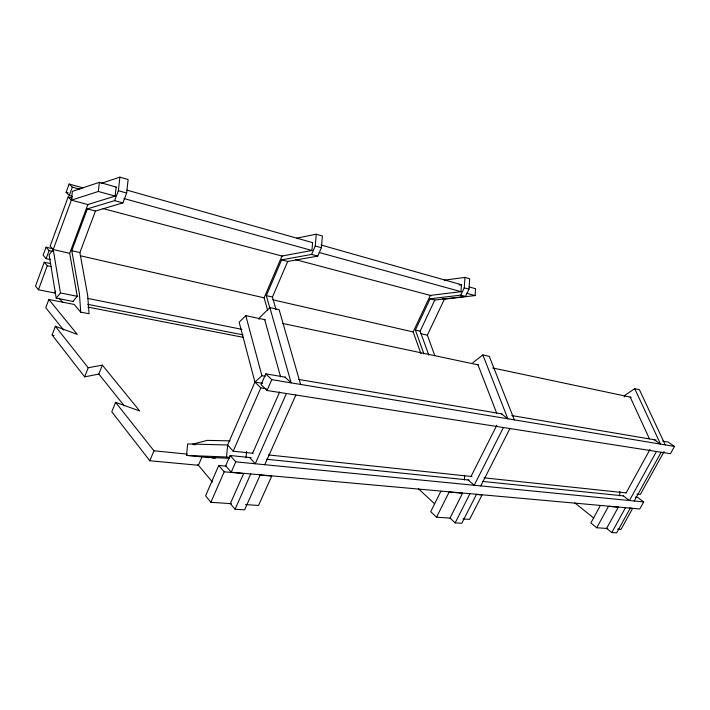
<?xml version="1.0" encoding="UTF-8"?>
<svg xmlns="http://www.w3.org/2000/svg" width="710" height="710" viewBox="0 0 710 710"><rect width="100%" height="100%" fill="white"/><g stroke="black" fill="none" stroke-linecap="round" stroke-linejoin="round"><path stroke-width="1.06" d="M619.732 495.749L619.91 491.506M423.968 353.962L415.377 330.07L430.091 298.786L434.831 300.028L465.511 296.443L469.008 289.156L469.674 278.781L464.943 277.406L444.558 280.148M442.277 298.582L444.424 299.15L475.097 295.573L475.531 288.721L469.141 286.911M464.384 479.978L464.659 475.585M430.091 298.786L460.763 295.147L464.269 287.825L464.943 277.406M281.621 259.851L311.601 254.42L315.258 245.988L316.261 234.202L322.384 235.977L321.399 247.719L317.743 256.097L287.71 261.449L281.621 259.851L266.33 295.635L269.924 308.362M312.604 242.634L311.93 250.488L281.959 256.044L264.12 297.818L267.697 310.536M246.006 457.888L246.592 451.427M252.991 453.291L233.182 451.187L227.644 444.984L187.653 443.963L186.526 455.412L226.517 457L227.644 444.984L254.934 382.095L261.892 375.705L265.176 376.256M116.147 187.067L115.135 196.111L87.836 204.542L69.695 253.319L77.257 296.31L72.979 301.439M87.33 208.9L114.629 200.637L118.375 190.724L119.892 177.136L128.128 179.532L126.637 193.04L122.892 202.891L95.442 211.03L87.33 208.9L71.772 250.701L79.405 293.727L80.745 312.16L89.069 313.749L87.676 295.395L79.884 252.574L95.442 211.03M73.583 301.555L56.205 298.147L49.114 254.837L53.215 249.547L71.355 200.167L98.335 191.469L99.373 182.328L116.422 187.147M88.51 204.72L71.355 200.167L72.393 191.354L99.373 182.328M52.54 248.686L46.061 247.195L43.133 255.218L46.132 258.671L50.463 259.638M72.482 196.342L69.278 195.481L66.092 192.339L69.118 184.059L82.99 187.884M50.632 263.623L44.26 262.221L35.5 286.13L38.447 289.769L55.504 293.177M72.42 198.125L68.142 196.981L50.153 246.113L53.215 249.547L60.448 292.937L56.205 298.147M46.132 258.671L49.079 250.612L46.061 247.195M69.278 195.481L72.322 187.156L69.118 184.059M38.447 289.769L47.268 265.735L44.26 262.221M80.745 312.16L74.186 304.43L48.839 299.496L45.777 307.732L63.678 330.097M54.919 293.052L55.646 291.082M202.119 456.628L198.418 465.272L149.819 460.754L111.789 411.809L115.57 402.33L139.71 410.966L102.346 365.135L98.85 374.072L84.65 376.868L52.096 334.96L55.353 326.289L77.292 334.392L48.839 299.496M84.65 376.868L88.191 367.753L102.346 365.135M149.819 460.754L153.946 450.788L115.57 402.33M258.999 319.367L259.851 317.379L269.871 307.599L279.11 309.658L300.605 384.438M276.057 309.72L272.436 297.046L287.71 261.449M226.463 466.204L218.742 465.476L205.589 495.802L210.87 502.316L231.451 503.674M251.1 457.666L230.173 455.518L225.682 465.822L231.22 472.212L639.763 508.972L643.677 501.917L637.589 497.337L635.388 497.115M285.455 377.196L265.78 373.859L261.085 384.625L267.031 390.491L670.462 453.699L674.5 446.421L668.154 442.082L662.687 441.158M210.87 502.316L224.182 471.813L218.742 465.476M233.182 451.187L260.792 387.9L254.934 382.095L239.163 322.207L245.802 315.639L265.283 319.775M231.22 472.212L235.764 461.846L230.173 455.518M267.031 390.491L271.779 379.655L265.78 373.859M252.6 453.246L279.678 391.955M260.25 474.821L244.613 509.842L235.063 509.256L250.719 473.969M286.414 393.526L255.245 463.763L249.592 457.515M264.777 464.695L295.884 395.017M428.76 354.973L420.142 331.171L434.831 300.028M434.831 355.71L427.34 335.182L444.424 299.15M440.777 491.444L430.695 511.688L436.552 517.199L450.877 518.149M436.552 517.199L449.164 492.012L462.316 493.193M462.556 493.219L450.016 518.087L455.163 522.871L461.775 523.279L476.516 494.284M471.023 476.445L496.867 425.183M455.163 522.871L469.94 493.69M503.443 427.526L474.209 485.267L468.076 479.942M480.768 485.915L509.931 428.547M624.143 396.988L625.128 395.133L634.713 388.681L639.417 389.728L665.234 444.886M600.358 505.52L590.853 522.995L596.755 527.77L607.787 528.497M596.755 527.77L608.479 506.319L618.33 507.206M618.268 507.197L606.615 528.426L611.772 532.562L616.617 532.864L630.294 508.12M626.113 492.917L650.032 449.368M611.772 532.562L625.483 507.685M656.457 451.498L629.433 500.514L623.336 495.873M634.234 500.994L661.17 452.243M664.063 451.587L640.358 494.426L637.056 494.071M472.86 362.721L482.862 354.938L489.27 356.358L514.342 419.867M101.122 183.375L119.892 177.136M192.747 444.149L207.213 440.386L230.093 440.848M296.842 238.116L316.261 234.202M459.255 285.021L461.447 284.737L460.994 291.677L430.322 295.404L413.158 331.934L420.959 353.731M205.572 457.311L229.561 458.296M245.527 504.597L258.52 505.458L271.735 476.082L259.851 475.017M462.991 518.948L469.603 519.383L482.054 494.968L476.57 494.479M617.709 529.154L621.019 529.376L632.574 508.484L629.291 508.191M224.182 471.813L243.636 473.561L230.351 503.603L235.063 509.256M235.764 461.846L643.677 501.917M153.946 450.788L187.413 454.151M186.526 455.412L208.687 457.622M211.793 457.932L215.201 458.269M226.517 457L229.818 457.338M266.516 459.255L469.124 480.049M482.33 481.407L623.273 495.873M268.398 454.924L471.981 476.543M484.087 477.83L626.051 492.909M193.164 444.558L195.365 444.797M260.792 387.9L266.25 388.76M254.934 382.095L262.602 383.338M271.779 379.655L674.5 446.421M298.582 379.424L501.952 413.903M511.795 415.572L656.12 440.049M87.889 307.093L243.521 337.401M87.694 304.333L242.971 334.863M60.448 292.937L77.843 296.425M87.623 298.386L241.933 329.36M282.607 323.44L478.567 364.967M492.642 367.949L631.217 397.307M47.268 265.735L51.537 266.658M49.079 250.612L52.318 251.349M53.215 249.547L69.438 253.266M80.248 255.733L264.067 297.81M272.72 299.789L413.282 331.961M420.852 333.7L427.34 335.182M71.772 250.701L79.884 252.574M266.33 295.635L272.436 297.046M415.377 330.07L420.142 331.171M102.444 208.412L282.544 256.195M295.404 259.611L431.556 295.733M66.092 192.339L68.231 192.925M114.629 200.637L122.892 202.891M311.601 254.42L317.743 256.097M460.763 295.147L465.511 296.443M72.322 187.156L79.813 189.215M98.335 191.469L115.41 196.182M123.948 198.543L311.796 250.444M319.269 252.511L461.225 291.739M466.559 293.212L475.097 295.573M118.375 190.724L126.637 193.04M315.258 245.988L321.399 247.719M464.269 287.825L469.008 289.156M127.081 190.165L312.498 242.607M321.018 245.012L461.678 284.799M52.096 334.96L54.084 335.688M654.159 439.712L660.531 444.105L634.713 388.681M501.411 413.815L507.872 418.793L482.862 354.938M574.807 502.893L593.808 518.14M418.447 488.782L434.502 503.692M285.074 377.134L291.144 382.867L269.871 307.599M68.142 196.981L71.355 200.167M59.178 298.173L62.729 302.433M197.788 464.526L212.441 482.099M98.85 374.072L124.232 405.792M55.353 326.289L88.191 367.753M630.205 397.094L649.455 438.824M477.999 364.842L496.672 413.131M264.697 319.651L280.583 376.815M245.802 315.639L261.892 375.705"/></g></svg>
